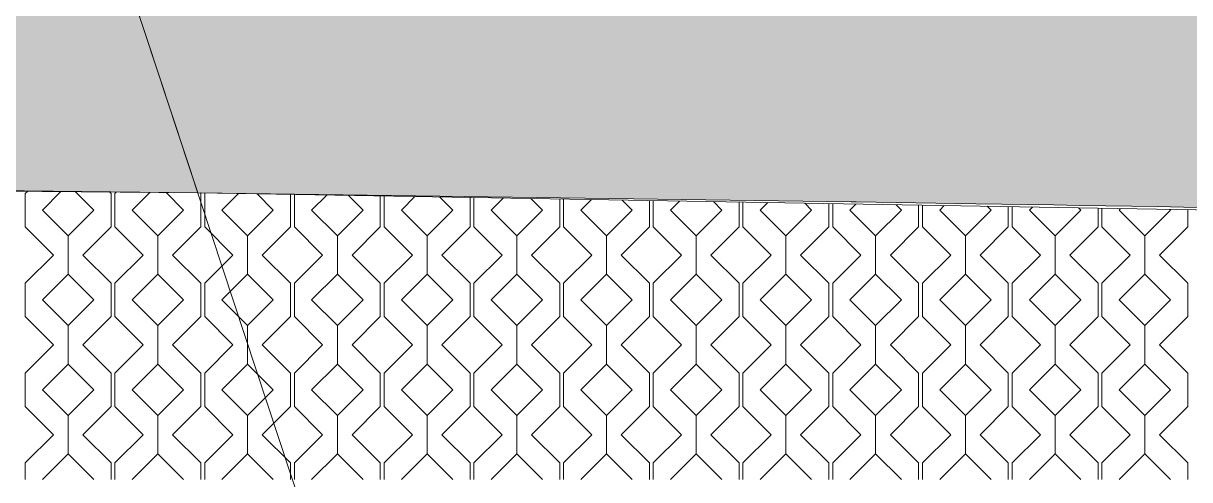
# Model space of a CAD drawing. Header units: millimetres. Extents: x -20794 to 71174, y -103753 to 30644.
# Drawn here: x -2167 to 2167, y 18333 to 20026 of the extents above; entities that cross this region are included whole.
import ezdxf

# ---------------------------------------------------------------- set-up
doc = ezdxf.new("R2010")
doc.units = ezdxf.units.MM
doc.header["$MEASUREMENT"] = 0
doc.layers.add('Местность - Рельеф', color=7, linetype='Continuous')
doc.layers.add('Местность - Рельеф_Ном._пера__1', color=7, linetype='Continuous', lineweight=13)
doc.layers.add('Местность - Рельеф_Ном._пера__101', color=252, linetype='Continuous', lineweight=5)
doc.layers.add('Местность - Рельеф_Ном._пера__102', color=7, linetype='Continuous', lineweight=5, true_color=0xcccccc)

# ---------------------------------------------------------------- blocks, each defined once
blk = doc.blocks.new('*X1')
at = {"layer": 'Местность - Рельеф_Ном._пера__102', "color": 254, "linetype": 'Continuous', "lineweight": 5, "true_color": 0xcccccc}
for p, q in [((-2159.567, 19395.0585), (-2151.77128, 19402.854257)), ((-2159.567, 19395.0585), (-2159.567, 19333.314)), ((-2095.427, 19333.314165), (-2026.959959, 19401.781661)), ((-1972.56846, 19401.314235), (-1904.5682, 19333.314)), ((-1845.593526, 19400.223046), (-1840.429, 19395.0585)), ((-1840.429, 19395.0585), (-1840.429, 19333.314)), ((-1826.234, 19395.0585), (-1821.278436, 19400.014088)), ((-1826.234, 19395.0585), (-1826.234, 19333.314)), ((-1762.094, 19333.314165), (-1696.46711, 19398.941492)), ((-1636.346051, 19398.424827), (-1571.2352, 19333.314)), ((-1509.290044, 19397.252553), (-1507.096, 19395.0585)), ((-1507.096, 19395.0585), (-1507.096, 19333.314)), ((-1492.901, 19395.0585), (-1491.018726, 19396.940783)), ((-1492.901, 19395.0585), (-1492.901, 19333.314)), ((-1428.761, 19333.314165), (-1367.246754, 19394.828821)), ((-1298.23955, 19393.651328), (-1237.9022, 19333.314)), ((-1173.763, 19391.527343), (-1173.763, 19333.314)), ((-1159.568, 19391.285129), (-1159.568, 19333.314)), ((-1095.428, 19333.314165), (-1039.506065, 19389.236472)), ((-959.120038, 19387.864818), (-904.5692, 19333.314)), ((-840.43, 19385.83957), (-840.43, 19333.314)), ((-826.235, 19385.597356), (-826.235, 19333.314)), ((-762.095, 19333.314165), (-711.765377, 19383.644123)), ((-620.000527, 19382.078309), (-571.2362, 19333.314)), ((-507.097, 19380.151798), (-507.097, 19333.314)), ((-492.902, 19379.909584), (-492.902, 19333.314)), ((-428.762, 19333.314165), (-384.024689, 19378.051774)), ((-280.881015, 19376.291799), (-237.9032, 19333.314)), ((-173.764, 19374.464026), (-173.764, 19333.314)), ((-159.569, 19374.221812), (-159.569, 19333.314)), ((-95.429, 19333.314165), (-56.284, 19372.459425)), ((58.238497, 19370.50529), (95.4298, 19333.314)), ((-2159.567, 19333.314), (-2159.567, 19271.57)), ((-1999.998, 19237.885), (-2095.427, 19333.314)), ((-1904.5684, 19333.314), (-1999.998, 19237.885)), ((-1840.429, 19333.314), (-1840.429, 19271.57)), ((-1826.234, 19333.314), (-1826.234, 19271.57)), ((-1666.665, 19237.885), (-1762.094, 19333.314)), ((-1571.2354, 19333.314), (-1666.665, 19237.885)), ((-1507.096, 19333.314), (-1507.096, 19271.57)), ((-1492.901, 19333.314), (-1492.901, 19271.57)), ((-1333.332, 19237.885), (-1428.761, 19333.314)), ((-1237.9024, 19333.314), (-1333.332, 19237.885)), ((-1173.763, 19333.314), (-1173.763, 19271.57)), ((-1159.568, 19333.314), (-1159.568, 19271.57)), ((-999.999, 19237.885), (-1095.428, 19333.314)), ((-904.5694, 19333.314), (-999.999, 19237.885)), ((-840.43, 19333.314), (-840.43, 19271.57)), ((-826.235, 19333.314), (-826.235, 19271.57)), ((-666.666, 19237.885), (-762.095, 19333.314)), ((-571.2364, 19333.314), (-666.666, 19237.885)), ((-507.097, 19333.314), (-507.097, 19271.57)), ((-492.902, 19333.314), (-492.902, 19271.57)), ((-333.333, 19237.885), (-428.762, 19333.314)), ((-237.9034, 19333.314), (-333.333, 19237.885)), ((-173.764, 19333.314), (-173.764, 19271.57)), ((-159.569, 19333.314), (-159.569, 19271.57)), ((0, 19237.885), (-95.429, 19333.314)), ((95.4296, 19333.314), (0, 19237.885)), ((159.569, 19368.776254), (159.569, 19333.314)), ((159.569, 19333.314), (159.569, 19271.57)), ((173.764, 19368.53404), (173.764, 19333.314)), ((173.764, 19333.314), (173.764, 19271.57)), ((237.904, 19333.314165), (271.456688, 19366.867077)), ((333.333, 19237.885), (237.904, 19333.314)), ((428.7626, 19333.314), (333.333, 19237.885)), ((397.358008, 19364.71878), (428.7628, 19333.314)), ((492.902, 19363.088481), (492.902, 19333.314)), ((492.902, 19333.314), (492.902, 19271.57)), ((507.097, 19362.846267), (507.097, 19333.314)), ((507.097, 19333.314), (507.097, 19271.57)), ((571.237, 19333.314165), (599.197377, 19361.274728)), ((666.666, 19237.885), (571.237, 19333.314)), ((762.0956, 19333.314), (666.666, 19237.885)), ((736.47752, 19358.932271), (762.0958, 19333.314)), ((826.235, 19357.400709), (826.235, 19333.314)), ((826.235, 19333.314), (826.235, 19271.57)), ((840.43, 19357.158495), (840.43, 19333.314)), ((840.43, 19333.314), (840.43, 19271.57)), ((904.57, 19333.314165), (926.938065, 19355.682379)), ((999.999, 19237.885), (904.57, 19333.314)), ((1095.4286, 19333.314), (999.999, 19237.885)), ((1075.597031, 19353.145761), (1095.4288, 19333.314)), ((1159.568, 19351.712937), (1159.568, 19333.314)), ((1159.568, 19333.314), (1159.568, 19271.57)), ((1173.763, 19351.470723), (1173.763, 19333.314)), ((1173.763, 19333.314), (1173.763, 19271.57)), ((1237.903, 19333.314165), (1254.678754, 19350.09003)), ((1333.332, 19237.885), (1237.903, 19333.314)), ((1428.7616, 19333.314), (1333.332, 19237.885)), ((1414.716543, 19347.359252), (1428.7618, 19333.314)), ((1492.901, 19346.025165), (1492.901, 19333.314)), ((1492.901, 19333.314), (1492.901, 19271.57)), ((1507.096, 19345.782951), (1507.096, 19333.314)), ((1507.096, 19333.314), (1507.096, 19271.57)), ((1571.236, 19333.314165), (1582.419442, 19344.497681)), ((1666.665, 19237.885), (1571.236, 19333.314)), ((1762.0946, 19333.314), (1666.665, 19237.885)), ((1753.836054, 19341.572743), (1762.0948, 19333.314)), ((1826.234, 19340.337392), (1826.234, 19333.314)), ((1826.234, 19333.314), (1826.234, 19271.57)), ((1840.429, 19340.095178), (1840.429, 19333.314)), ((1840.429, 19333.314), (1840.429, 19271.57)), ((1904.569, 19333.314165), (1910.16013, 19338.905333)), ((1999.998, 19237.885), (1904.569, 19333.314)), ((2095.4276, 19333.314), (1999.998, 19237.885)), ((2092.955566, 19335.786233), (2095.4278, 19333.314)), ((2159.567, 19334.64962), (2159.567, 19333.314)), ((2159.567, 19333.314), (2159.567, 19271.57)), ((-2054.645, 19166.648), (-2159.567, 19271.57)), ((-1840.429, 19271.57), (-1945.3511, 19166.648)), ((-1721.312, 19166.648), (-1826.234, 19271.57)), ((-1507.096, 19271.57), (-1612.0181, 19166.648)), ((-1387.979, 19166.648), (-1492.901, 19271.57)), ((-1173.763, 19271.57), (-1278.6851, 19166.648)), ((-1054.646, 19166.648), (-1159.568, 19271.57)), ((-840.43, 19271.57), (-945.3521, 19166.648)), ((-721.313, 19166.648), (-826.235, 19271.57)), ((-507.097, 19271.57), (-612.0191, 19166.648)), ((-387.98, 19166.648), (-492.902, 19271.57)), ((-173.764, 19271.57), (-278.6861, 19166.648)), ((-54.647, 19166.648), (-159.569, 19271.57)), ((159.569, 19271.57), (54.6469, 19166.648)), ((278.686, 19166.648), (173.764, 19271.57)), ((492.902, 19271.57), (387.9799, 19166.648)), ((612.019, 19166.648), (507.097, 19271.57)), ((826.235, 19271.57), (721.3129, 19166.648)), ((945.352, 19166.648), (840.43, 19271.57)), ((1159.568, 19271.57), (1054.6459, 19166.648)), ((1278.685, 19166.648), (1173.763, 19271.57)), ((1492.901, 19271.57), (1387.9789, 19166.648)), ((1612.018, 19166.648), (1507.096, 19271.57)), ((1826.234, 19271.57), (1721.3119, 19166.648)), ((1945.351, 19166.648), (1840.429, 19271.57)), ((2159.567, 19271.57), (2054.6449, 19166.648)), ((-1999.998, 19095.4106), (-1999.998, 19237.885)), ((-1999.997835, 19237.885), (-1999.997835, 19095.4106)), ((-1666.665, 19095.4106), (-1666.665, 19237.885)), ((-1666.664835, 19237.885), (-1666.664835, 19095.4106)), ((-1333.332, 19095.4106), (-1333.332, 19237.885)), ((-1333.331835, 19237.885), (-1333.331835, 19095.4106)), ((-999.999, 19095.4106), (-999.999, 19237.885)), ((-999.998835, 19237.885), (-999.998835, 19095.4106)), ((-666.666, 19095.4106), (-666.666, 19237.885)), ((-666.665835, 19237.885), (-666.665835, 19095.4106)), ((-333.333, 19095.4106), (-333.333, 19237.885)), ((-333.332835, 19237.885), (-333.332835, 19095.4106)), ((0, 19095.4106), (0, 19237.885)), ((0.000165, 19237.885), (0.000165, 19095.4106)), ((333.333, 19095.4106), (333.333, 19237.885)), ((333.333165, 19237.885), (333.333165, 19095.4106)), ((666.666, 19095.4106), (666.666, 19237.885)), ((666.666165, 19237.885), (666.666165, 19095.4106)), ((999.999, 19095.4106), (999.999, 19237.885)), ((999.999165, 19237.885), (999.999165, 19095.4106)), ((1333.332, 19095.4106), (1333.332, 19237.885)), ((1333.332165, 19237.885), (1333.332165, 19095.4106)), ((1666.665, 19095.4106), (1666.665, 19237.885)), ((1666.665165, 19237.885), (1666.665165, 19095.4106)), ((1999.998, 19095.4106), (1999.998, 19237.885)), ((1999.998165, 19237.885), (1999.998165, 19095.4106)), ((-2159.567, 19061.7255), (-2054.645, 19166.648)), ((-1945.3511, 19166.648), (-1840.429, 19061.7255)), ((-1826.234, 19061.7255), (-1721.312, 19166.648)), ((-1612.0181, 19166.648), (-1507.096, 19061.7255)), ((-1492.901, 19061.7255), (-1387.979, 19166.648)), ((-1278.6851, 19166.648), (-1173.763, 19061.7255)), ((-1159.568, 19061.7255), (-1054.646, 19166.648)), ((-945.3521, 19166.648), (-840.43, 19061.7255)), ((-826.235, 19061.7255), (-721.313, 19166.648)), ((-612.0191, 19166.648), (-507.097, 19061.7255)), ((-492.902, 19061.7255), (-387.98, 19166.648)), ((-278.6861, 19166.648), (-173.764, 19061.7255)), ((-159.569, 19061.7255), (-54.647, 19166.648)), ((54.6469, 19166.648), (159.569, 19061.7255)), ((173.764, 19061.7255), (278.686, 19166.648)), ((387.9799, 19166.648), (492.902, 19061.7255)), ((507.097, 19061.7255), (612.019, 19166.648)), ((721.3129, 19166.648), (826.235, 19061.7255)), ((840.43, 19061.7255), (945.352, 19166.648)), ((1054.6459, 19166.648), (1159.568, 19061.7255)), ((1173.763, 19061.7255), (1278.685, 19166.648)), ((1387.9789, 19166.648), (1492.901, 19061.7255)), ((1507.096, 19061.7255), (1612.018, 19166.648)), ((1721.3119, 19166.648), (1826.234, 19061.7255)), ((1840.429, 19061.7255), (1945.351, 19166.648)), ((2054.6449, 19166.648), (2159.567, 19061.7255)), ((-2095.427, 18999.981165), (-1999.998, 19095.4108)), ((-1999.997835, 19095.4106), (-1904.5682, 18999.981)), ((-1762.094, 18999.981165), (-1666.665, 19095.4108)), ((-1666.664835, 19095.4106), (-1571.2352, 18999.981)), ((-1428.761, 18999.981165), (-1333.332, 19095.4108)), ((-1333.331835, 19095.4106), (-1237.9022, 18999.981)), ((-1095.428, 18999.981165), (-999.999, 19095.4108)), ((-999.998835, 19095.4106), (-904.5692, 18999.981)), ((-762.095, 18999.981165), (-666.666, 19095.4108)), ((-666.665835, 19095.4106), (-571.2362, 18999.981)), ((-428.762, 18999.981165), (-333.333, 19095.4108)), ((-333.332835, 19095.4106), (-237.9032, 18999.981)), ((-95.429, 18999.981165), (0, 19095.4108)), ((0.000165, 19095.4106), (95.4298, 18999.981)), ((237.904, 18999.981165), (333.333, 19095.4108)), ((333.333165, 19095.4106), (428.7628, 18999.981)), ((571.237, 18999.981165), (666.666, 19095.4108)), ((666.666165, 19095.4106), (762.0958, 18999.981)), ((904.57, 18999.981165), (999.999, 19095.4108)), ((999.999165, 19095.4106), (1095.4288, 18999.981)), ((1237.903, 18999.981165), (1333.332, 19095.4108)), ((1333.332165, 19095.4106), (1428.7618, 18999.981)), ((1571.236, 18999.981165), (1666.665, 19095.4108)), ((1666.665165, 19095.4106), (1762.0948, 18999.981)), ((1904.569, 18999.981165), (1999.998, 19095.4108)), ((1999.998165, 19095.4106), (2095.4278, 18999.981)), ((-2159.567, 19061.7255), (-2159.567, 18999.981)), ((-1840.429, 19061.7255), (-1840.429, 18999.981)), ((-1826.234, 19061.7255), (-1826.234, 18999.981)), ((-1507.096, 19061.7255), (-1507.096, 18999.981)), ((-1492.901, 19061.7255), (-1492.901, 18999.981)), ((-1173.763, 19061.7255), (-1173.763, 18999.981)), ((-1159.568, 19061.7255), (-1159.568, 18999.981)), ((-840.43, 19061.7255), (-840.43, 18999.981)), ((-826.235, 19061.7255), (-826.235, 18999.981)), ((-507.097, 19061.7255), (-507.097, 18999.981)), ((-492.902, 19061.7255), (-492.902, 18999.981)), ((-173.764, 19061.7255), (-173.764, 18999.981)), ((-159.569, 19061.7255), (-159.569, 18999.981)), ((159.569, 19061.7255), (159.569, 18999.981)), ((173.764, 19061.7255), (173.764, 18999.981)), ((492.902, 19061.7255), (492.902, 18999.981)), ((507.097, 19061.7255), (507.097, 18999.981)), ((826.235, 19061.7255), (826.235, 18999.981)), ((840.43, 19061.7255), (840.43, 18999.981)), ((1159.568, 19061.7255), (1159.568, 18999.981)), ((1173.763, 19061.7255), (1173.763, 18999.981)), ((1492.901, 19061.7255), (1492.901, 18999.981)), ((1507.096, 19061.7255), (1507.096, 18999.981)), ((1826.234, 19061.7255), (1826.234, 18999.981)), ((1840.429, 19061.7255), (1840.429, 18999.981)), ((2159.567, 19061.7255), (2159.567, 18999.981)), ((-2159.567, 18999.981), (-2159.567, 18938.237)), ((-1999.998, 18904.552), (-2095.427, 18999.981)), ((-1904.5684, 18999.981), (-1999.998, 18904.552)), ((-1840.429, 18999.981), (-1840.429, 18938.237)), ((-1826.234, 18999.981), (-1826.234, 18938.237)), ((-1666.665, 18904.552), (-1762.094, 18999.981)), ((-1571.2354, 18999.981), (-1666.665, 18904.552)), ((-1507.096, 18999.981), (-1507.096, 18938.237)), ((-1492.901, 18999.981), (-1492.901, 18938.237)), ((-1333.332, 18904.552), (-1428.761, 18999.981)), ((-1237.9024, 18999.981), (-1333.332, 18904.552)), ((-1173.763, 18999.981), (-1173.763, 18938.237)), ((-1159.568, 18999.981), (-1159.568, 18938.237)), ((-999.999, 18904.552), (-1095.428, 18999.981)), ((-904.5694, 18999.981), (-999.999, 18904.552)), ((-840.43, 18999.981), (-840.43, 18938.237)), ((-826.235, 18999.981), (-826.235, 18938.237)), ((-666.666, 18904.552), (-762.095, 18999.981)), ((-571.2364, 18999.981), (-666.666, 18904.552)), ((-507.097, 18999.981), (-507.097, 18938.237)), ((-492.902, 18999.981), (-492.902, 18938.237)), ((-333.333, 18904.552), (-428.762, 18999.981)), ((-237.9034, 18999.981), (-333.333, 18904.552)), ((-173.764, 18999.981), (-173.764, 18938.237)), ((-159.569, 18999.981), (-159.569, 18938.237)), ((0, 18904.552), (-95.429, 18999.981)), ((95.4296, 18999.981), (0, 18904.552)), ((159.569, 18999.981), (159.569, 18938.237)), ((173.764, 18999.981), (173.764, 18938.237)), ((333.333, 18904.552), (237.904, 18999.981)), ((428.7626, 18999.981), (333.333, 18904.552)), ((492.902, 18999.981), (492.902, 18938.237)), ((507.097, 18999.981), (507.097, 18938.237)), ((666.666, 18904.552), (571.237, 18999.981)), ((762.0956, 18999.981), (666.666, 18904.552)), ((826.235, 18999.981), (826.235, 18938.237)), ((840.43, 18999.981), (840.43, 18938.237)), ((999.999, 18904.552), (904.57, 18999.981)), ((1095.4286, 18999.981), (999.999, 18904.552)), ((1159.568, 18999.981), (1159.568, 18938.237)), ((1173.763, 18999.981), (1173.763, 18938.237)), ((1333.332, 18904.552), (1237.903, 18999.981)), ((1428.7616, 18999.981), (1333.332, 18904.552)), ((1492.901, 18999.981), (1492.901, 18938.237)), ((1507.096, 18999.981), (1507.096, 18938.237)), ((1666.665, 18904.552), (1571.236, 18999.981)), ((1762.0946, 18999.981), (1666.665, 18904.552)), ((1826.234, 18999.981), (1826.234, 18938.237)), ((1840.429, 18999.981), (1840.429, 18938.237)), ((1999.998, 18904.552), (1904.569, 18999.981)), ((2095.4276, 18999.981), (1999.998, 18904.552)), ((2159.567, 18999.981), (2159.567, 18938.237)), ((-2054.645, 18833.315), (-2159.567, 18938.237)), ((-1840.429, 18938.237), (-1945.3511, 18833.315)), ((-1721.312, 18833.315), (-1826.234, 18938.237)), ((-1507.096, 18938.237), (-1612.0181, 18833.315)), ((-1387.979, 18833.315), (-1492.901, 18938.237)), ((-1173.763, 18938.237), (-1278.6851, 18833.315)), ((-1054.646, 18833.315), (-1159.568, 18938.237)), ((-840.43, 18938.237), (-945.3521, 18833.315)), ((-721.313, 18833.315), (-826.235, 18938.237)), ((-507.097, 18938.237), (-612.0191, 18833.315)), ((-387.98, 18833.315), (-492.902, 18938.237)), ((-173.764, 18938.237), (-278.6861, 18833.315)), ((-54.647, 18833.315), (-159.569, 18938.237)), ((159.569, 18938.237), (54.6469, 18833.315)), ((278.686, 18833.315), (173.764, 18938.237)), ((492.902, 18938.237), (387.9799, 18833.315)), ((612.019, 18833.315), (507.097, 18938.237)), ((826.235, 18938.237), (721.3129, 18833.315)), ((945.352, 18833.315), (840.43, 18938.237)), ((1159.568, 18938.237), (1054.6459, 18833.315)), ((1278.685, 18833.315), (1173.763, 18938.237)), ((1492.901, 18938.237), (1387.9789, 18833.315)), ((1612.018, 18833.315), (1507.096, 18938.237)), ((1826.234, 18938.237), (1721.3119, 18833.315)), ((1945.351, 18833.315), (1840.429, 18938.237)), ((2159.567, 18938.237), (2054.6449, 18833.315)), ((-1999.998, 18762.0776), (-1999.998, 18904.552)), ((-1999.997835, 18904.552), (-1999.997835, 18762.0776)), ((-1666.665, 18762.0776), (-1666.665, 18904.552)), ((-1666.664835, 18904.552), (-1666.664835, 18762.0776)), ((-1333.332, 18762.0776), (-1333.332, 18904.552)), ((-1333.331835, 18904.552), (-1333.331835, 18762.0776)), ((-999.999, 18762.0776), (-999.999, 18904.552)), ((-999.998835, 18904.552), (-999.998835, 18762.0776)), ((-666.666, 18762.0776), (-666.666, 18904.552)), ((-666.665835, 18904.552), (-666.665835, 18762.0776)), ((-333.333, 18762.0776), (-333.333, 18904.552)), ((-333.332835, 18904.552), (-333.332835, 18762.0776)), ((0, 18762.0776), (0, 18904.552)), ((0.000165, 18904.552), (0.000165, 18762.0776)), ((333.333, 18762.0776), (333.333, 18904.552)), ((333.333165, 18904.552), (333.333165, 18762.0776)), ((666.666, 18762.0776), (666.666, 18904.552)), ((666.666165, 18904.552), (666.666165, 18762.0776)), ((999.999, 18762.0776), (999.999, 18904.552)), ((999.999165, 18904.552), (999.999165, 18762.0776)), ((1333.332, 18762.0776), (1333.332, 18904.552)), ((1333.332165, 18904.552), (1333.332165, 18762.0776)), ((1666.665, 18762.0776), (1666.665, 18904.552)), ((1666.665165, 18904.552), (1666.665165, 18762.0776)), ((1999.998, 18762.0776), (1999.998, 18904.552)), ((1999.998165, 18904.552), (1999.998165, 18762.0776)), ((-2159.567, 18728.3925), (-2054.645, 18833.315)), ((-1945.3511, 18833.315), (-1840.429, 18728.3925)), ((-1826.234, 18728.3925), (-1721.312, 18833.315)), ((-1612.0181, 18833.315), (-1507.096, 18728.3925)), ((-1492.901, 18728.3925), (-1387.979, 18833.315)), ((-1278.6851, 18833.315), (-1173.763, 18728.3925)), ((-1159.568, 18728.3925), (-1054.646, 18833.315)), ((-945.3521, 18833.315), (-840.43, 18728.3925)), ((-826.235, 18728.3925), (-721.313, 18833.315)), ((-612.0191, 18833.315), (-507.097, 18728.3925)), ((-492.902, 18728.3925), (-387.98, 18833.315)), ((-278.6861, 18833.315), (-173.764, 18728.3925)), ((-159.569, 18728.3925), (-54.647, 18833.315)), ((54.6469, 18833.315), (159.569, 18728.3925)), ((173.764, 18728.3925), (278.686, 18833.315)), ((387.9799, 18833.315), (492.902, 18728.3925)), ((507.097, 18728.3925), (612.019, 18833.315)), ((721.3129, 18833.315), (826.235, 18728.3925)), ((840.43, 18728.3925), (945.352, 18833.315)), ((1054.6459, 18833.315), (1159.568, 18728.3925)), ((1173.763, 18728.3925), (1278.685, 18833.315)), ((1387.9789, 18833.315), (1492.901, 18728.3925)), ((1507.096, 18728.3925), (1612.018, 18833.315)), ((1721.3119, 18833.315), (1826.234, 18728.3925)), ((1840.429, 18728.3925), (1945.351, 18833.315)), ((2054.6449, 18833.315), (2159.567, 18728.3925)), ((-2159.567, 18728.3925), (-2159.567, 18666.648)), ((-2095.427, 18666.648165), (-1999.998, 18762.0778)), ((-1999.997835, 18762.0776), (-1904.5682, 18666.648)), ((-1840.429, 18728.3925), (-1840.429, 18666.648)), ((-1826.234, 18728.3925), (-1826.234, 18666.648)), ((-1762.094, 18666.648165), (-1666.665, 18762.0778)), ((-1666.664835, 18762.0776), (-1571.2352, 18666.648)), ((-1507.096, 18728.3925), (-1507.096, 18666.648)), ((-1492.901, 18728.3925), (-1492.901, 18666.648)), ((-1428.761, 18666.648165), (-1333.332, 18762.0778)), ((-1333.331835, 18762.0776), (-1237.9022, 18666.648)), ((-1173.763, 18728.3925), (-1173.763, 18666.648)), ((-1159.568, 18728.3925), (-1159.568, 18666.648)), ((-1095.428, 18666.648165), (-999.999, 18762.0778)), ((-999.998835, 18762.0776), (-904.5692, 18666.648)), ((-840.43, 18728.3925), (-840.43, 18666.648)), ((-826.235, 18728.3925), (-826.235, 18666.648)), ((-762.095, 18666.648165), (-666.666, 18762.0778)), ((-666.665835, 18762.0776), (-571.2362, 18666.648)), ((-507.097, 18728.3925), (-507.097, 18666.648)), ((-492.902, 18728.3925), (-492.902, 18666.648)), ((-428.762, 18666.648165), (-333.333, 18762.0778)), ((-333.332835, 18762.0776), (-237.9032, 18666.648)), ((-173.764, 18728.3925), (-173.764, 18666.648)), ((-159.569, 18728.3925), (-159.569, 18666.648)), ((-95.429, 18666.648165), (0, 18762.0778)), ((0.000165, 18762.0776), (95.4298, 18666.648)), ((159.569, 18728.3925), (159.569, 18666.648)), ((173.764, 18728.3925), (173.764, 18666.648)), ((237.904, 18666.648165), (333.333, 18762.0778)), ((333.333165, 18762.0776), (428.7628, 18666.648)), ((492.902, 18728.3925), (492.902, 18666.648)), ((507.097, 18728.3925), (507.097, 18666.648)), ((571.237, 18666.648165), (666.666, 18762.0778)), ((666.666165, 18762.0776), (762.0958, 18666.648)), ((826.235, 18728.3925), (826.235, 18666.648)), ((840.43, 18728.3925), (840.43, 18666.648)), ((904.57, 18666.648165), (999.999, 18762.0778)), ((999.999165, 18762.0776), (1095.4288, 18666.648)), ((1159.568, 18728.3925), (1159.568, 18666.648)), ((1173.763, 18728.3925), (1173.763, 18666.648)), ((1237.903, 18666.648165), (1333.332, 18762.0778)), ((1333.332165, 18762.0776), (1428.7618, 18666.648)), ((1492.901, 18728.3925), (1492.901, 18666.648)), ((1507.096, 18728.3925), (1507.096, 18666.648)), ((1571.236, 18666.648165), (1666.665, 18762.0778)), ((1666.665165, 18762.0776), (1762.0948, 18666.648)), ((1826.234, 18728.3925), (1826.234, 18666.648)), ((1840.429, 18728.3925), (1840.429, 18666.648)), ((1904.569, 18666.648165), (1999.998, 18762.0778)), ((1999.998165, 18762.0776), (2095.4278, 18666.648)), ((2159.567, 18728.3925), (2159.567, 18666.648)), ((-2159.567, 18666.648), (-2159.567, 18604.904)), ((-1999.998, 18571.219), (-2095.427, 18666.648)), ((-1904.5684, 18666.648), (-1999.998, 18571.219)), ((-1840.429, 18666.648), (-1840.429, 18604.904)), ((-1826.234, 18666.648), (-1826.234, 18604.904)), ((-1666.665, 18571.219), (-1762.094, 18666.648)), ((-1571.2354, 18666.648), (-1666.665, 18571.219)), ((-1507.096, 18666.648), (-1507.096, 18604.904)), ((-1492.901, 18666.648), (-1492.901, 18604.904)), ((-1333.332, 18571.219), (-1428.761, 18666.648)), ((-1237.9024, 18666.648), (-1333.332, 18571.219)), ((-1173.763, 18666.648), (-1173.763, 18604.904)), ((-1159.568, 18666.648), (-1159.568, 18604.904)), ((-999.999, 18571.219), (-1095.428, 18666.648)), ((-904.5694, 18666.648), (-999.999, 18571.219)), ((-840.43, 18666.648), (-840.43, 18604.904)), ((-826.235, 18666.648), (-826.235, 18604.904)), ((-666.666, 18571.219), (-762.095, 18666.648)), ((-571.2364, 18666.648), (-666.666, 18571.219)), ((-507.097, 18666.648), (-507.097, 18604.904)), ((-492.902, 18666.648), (-492.902, 18604.904)), ((-333.333, 18571.219), (-428.762, 18666.648)), ((-237.9034, 18666.648), (-333.333, 18571.219)), ((-173.764, 18666.648), (-173.764, 18604.904)), ((-159.569, 18666.648), (-159.569, 18604.904)), ((0, 18571.219), (-95.429, 18666.648)), ((95.4296, 18666.648), (0, 18571.219)), ((159.569, 18666.648), (159.569, 18604.904)), ((173.764, 18666.648), (173.764, 18604.904)), ((333.333, 18571.219), (237.904, 18666.648)), ((428.7626, 18666.648), (333.333, 18571.219)), ((492.902, 18666.648), (492.902, 18604.904)), ((507.097, 18666.648), (507.097, 18604.904)), ((666.666, 18571.219), (571.237, 18666.648)), ((762.0956, 18666.648), (666.666, 18571.219)), ((826.235, 18666.648), (826.235, 18604.904)), ((840.43, 18666.648), (840.43, 18604.904)), ((999.999, 18571.219), (904.57, 18666.648)), ((1095.4286, 18666.648), (999.999, 18571.219)), ((1159.568, 18666.648), (1159.568, 18604.904)), ((1173.763, 18666.648), (1173.763, 18604.904)), ((1333.332, 18571.219), (1237.903, 18666.648)), ((1428.7616, 18666.648), (1333.332, 18571.219)), ((1492.901, 18666.648), (1492.901, 18604.904)), ((1507.096, 18666.648), (1507.096, 18604.904)), ((1666.665, 18571.219), (1571.236, 18666.648)), ((1762.0946, 18666.648), (1666.665, 18571.219)), ((1826.234, 18666.648), (1826.234, 18604.904)), ((1840.429, 18666.648), (1840.429, 18604.904)), ((1999.998, 18571.219), (1904.569, 18666.648)), ((2095.4276, 18666.648), (1999.998, 18571.219)), ((2159.567, 18666.648), (2159.567, 18604.904)), ((-2054.645, 18499.982), (-2159.567, 18604.904)), ((-1840.429, 18604.904), (-1945.3511, 18499.982)), ((-1721.312, 18499.982), (-1826.234, 18604.904)), ((-1507.096, 18604.904), (-1612.0181, 18499.982)), ((-1387.979, 18499.982), (-1492.901, 18604.904)), ((-1173.763, 18604.904), (-1278.6851, 18499.982)), ((-1054.646, 18499.982), (-1159.568, 18604.904)), ((-840.43, 18604.904), (-945.3521, 18499.982)), ((-721.313, 18499.982), (-826.235, 18604.904)), ((-507.097, 18604.904), (-612.0191, 18499.982)), ((-387.98, 18499.982), (-492.902, 18604.904)), ((-173.764, 18604.904), (-278.6861, 18499.982)), ((-54.647, 18499.982), (-159.569, 18604.904)), ((159.569, 18604.904), (54.6469, 18499.982)), ((278.686, 18499.982), (173.764, 18604.904)), ((492.902, 18604.904), (387.9799, 18499.982)), ((612.019, 18499.982), (507.097, 18604.904)), ((826.235, 18604.904), (721.3129, 18499.982)), ((945.352, 18499.982), (840.43, 18604.904)), ((1159.568, 18604.904), (1054.6459, 18499.982)), ((1278.685, 18499.982), (1173.763, 18604.904)), ((1492.901, 18604.904), (1387.9789, 18499.982)), ((1612.018, 18499.982), (1507.096, 18604.904)), ((1826.234, 18604.904), (1721.3119, 18499.982)), ((1945.351, 18499.982), (1840.429, 18604.904)), ((2159.567, 18604.904), (2054.6449, 18499.982)), ((-1999.998, 18428.7446), (-1999.998, 18571.219)), ((-1999.997835, 18571.219), (-1999.997835, 18428.7446)), ((-1666.665, 18428.7446), (-1666.665, 18571.219)), ((-1666.664835, 18571.219), (-1666.664835, 18428.7446)), ((-1333.332, 18428.7446), (-1333.332, 18571.219)), ((-1333.331835, 18571.219), (-1333.331835, 18428.7446)), ((-999.999, 18428.7446), (-999.999, 18571.219)), ((-999.998835, 18571.219), (-999.998835, 18428.7446)), ((-666.666, 18428.7446), (-666.666, 18571.219)), ((-666.665835, 18571.219), (-666.665835, 18428.7446)), ((-333.333, 18428.7446), (-333.333, 18571.219)), ((-333.332835, 18571.219), (-333.332835, 18428.7446)), ((0, 18428.7446), (0, 18571.219)), ((0.000165, 18571.219), (0.000165, 18428.7446)), ((333.333, 18428.7446), (333.333, 18571.219)), ((333.333165, 18571.219), (333.333165, 18428.7446)), ((666.666, 18428.7446), (666.666, 18571.219)), ((666.666165, 18571.219), (666.666165, 18428.7446)), ((999.999, 18428.7446), (999.999, 18571.219)), ((999.999165, 18571.219), (999.999165, 18428.7446)), ((1333.332, 18428.7446), (1333.332, 18571.219)), ((1333.332165, 18571.219), (1333.332165, 18428.7446)), ((1666.665, 18428.7446), (1666.665, 18571.219)), ((1666.665165, 18571.219), (1666.665165, 18428.7446)), ((1999.998, 18428.7446), (1999.998, 18571.219)), ((1999.998165, 18571.219), (1999.998165, 18428.7446)), ((-2159.567, 18395.0595), (-2054.645, 18499.982)), ((-1945.3511, 18499.982), (-1840.429, 18395.0595)), ((-1826.234, 18395.0595), (-1721.312, 18499.982)), ((-1612.0181, 18499.982), (-1507.096, 18395.0595)), ((-1492.901, 18395.0595), (-1387.979, 18499.982)), ((-1278.6851, 18499.982), (-1173.763, 18395.0595)), ((-1159.568, 18395.0595), (-1054.646, 18499.982)), ((-945.3521, 18499.982), (-840.43, 18395.0595)), ((-826.235, 18395.0595), (-721.313, 18499.982)), ((-612.0191, 18499.982), (-507.097, 18395.0595)), ((-492.902, 18395.0595), (-387.98, 18499.982)), ((-278.6861, 18499.982), (-173.764, 18395.0595)), ((-159.569, 18395.0595), (-54.647, 18499.982)), ((54.6469, 18499.982), (159.569, 18395.0595)), ((173.764, 18395.0595), (278.686, 18499.982)), ((387.9799, 18499.982), (492.902, 18395.0595)), ((507.097, 18395.0595), (612.019, 18499.982)), ((721.3129, 18499.982), (826.235, 18395.0595)), ((840.43, 18395.0595), (945.352, 18499.982)), ((1054.6459, 18499.982), (1159.568, 18395.0595)), ((1173.763, 18395.0595), (1278.685, 18499.982)), ((1387.9789, 18499.982), (1492.901, 18395.0595)), ((1507.096, 18395.0595), (1612.018, 18499.982)), ((1721.3119, 18499.982), (1826.234, 18395.0595)), ((1840.429, 18395.0595), (1945.351, 18499.982)), ((2054.6449, 18499.982), (2159.567, 18395.0595)), ((-2095.427, 18333.315165), (-1999.998, 18428.7448)), ((-1999.997835, 18428.7446), (-1904.5682, 18333.315)), ((-1762.094, 18333.315165), (-1666.665, 18428.7448)), ((-1666.664835, 18428.7446), (-1571.2352, 18333.315)), ((-1428.761, 18333.315165), (-1333.332, 18428.7448)), ((-1333.331835, 18428.7446), (-1237.9022, 18333.315)), ((-1095.428, 18333.315165), (-999.999, 18428.7448)), ((-999.998835, 18428.7446), (-904.5692, 18333.315)), ((-762.095, 18333.315165), (-666.666, 18428.7448)), ((-666.665835, 18428.7446), (-571.2362, 18333.315)), ((-428.762, 18333.315165), (-333.333, 18428.7448)), ((-333.332835, 18428.7446), (-237.9032, 18333.315)), ((-95.429, 18333.315165), (0, 18428.7448)), ((0.000165, 18428.7446), (95.4298, 18333.315)), ((237.904, 18333.315165), (333.333, 18428.7448)), ((333.333165, 18428.7446), (428.7628, 18333.315)), ((571.237, 18333.315165), (666.666, 18428.7448)), ((666.666165, 18428.7446), (762.0958, 18333.315)), ((904.57, 18333.315165), (999.999, 18428.7448)), ((999.999165, 18428.7446), (1095.4288, 18333.315)), ((1237.903, 18333.315165), (1333.332, 18428.7448)), ((1333.332165, 18428.7446), (1428.7618, 18333.315)), ((1571.236, 18333.315165), (1666.665, 18428.7448)), ((1666.665165, 18428.7446), (1762.0948, 18333.315)), ((1904.569, 18333.315165), (1999.998, 18428.7448)), ((1999.998165, 18428.7446), (2095.4278, 18333.315)), ((-2159.567, 18395.0595), (-2159.567, 18333.315)), ((-1840.429, 18395.0595), (-1840.429, 18333.315)), ((-1826.234, 18395.0595), (-1826.234, 18333.315)), ((-1507.096, 18395.0595), (-1507.096, 18333.315)), ((-1492.901, 18395.0595), (-1492.901, 18333.315)), ((-1173.763, 18395.0595), (-1173.763, 18333.315)), ((-1159.568, 18395.0595), (-1159.568, 18333.315)), ((-840.43, 18395.0595), (-840.43, 18333.315)), ((-826.235, 18395.0595), (-826.235, 18333.315)), ((-507.097, 18395.0595), (-507.097, 18333.315)), ((-492.902, 18395.0595), (-492.902, 18333.315)), ((-173.764, 18395.0595), (-173.764, 18333.315)), ((-159.569, 18395.0595), (-159.569, 18333.315)), ((159.569, 18395.0595), (159.569, 18333.315)), ((173.764, 18395.0595), (173.764, 18333.315)), ((492.902, 18395.0595), (492.902, 18333.315)), ((507.097, 18395.0595), (507.097, 18333.315)), ((826.235, 18395.0595), (826.235, 18333.315)), ((840.43, 18395.0595), (840.43, 18333.315)), ((1159.568, 18395.0595), (1159.568, 18333.315)), ((1173.763, 18395.0595), (1173.763, 18333.315)), ((1492.901, 18395.0595), (1492.901, 18333.315)), ((1507.096, 18395.0595), (1507.096, 18333.315)), ((1826.234, 18395.0595), (1826.234, 18333.315)), ((1840.429, 18395.0595), (1840.429, 18333.315)), ((2159.567, 18395.0595), (2159.567, 18333.315))]:
    blk.add_line(p, q, dxfattribs=at)

msp = doc.modelspace()

# ---------------------------------------------------------------- hatches: boundary and pattern name
at = {"layer": 'Местность - Рельеф_Ном._пера__101', "linetype": 'Continuous', "lineweight": 0, "true_color": 0xe4e4e4}
msp.add_hatch(color=254, dxfattribs=at).paths.add_polyline_path([(-14540.3, 24553), (-19951.1, 25023.8), (-19123.9, 19511.9), (-13812.6, 19489), (-13337.9, 19487.9), (-11201.1, 19480.6), (-9841.3, 19473.9), (-8975.3, 19468.8, -0.001019), (-4317, 19429.9), (-1518.8, 19397.4), (908.7, 19363.7), (927.6, 19363.4), (1372.1, 19356.7, -0.001351), (7547.5, 19245.1), (8108.8, 19233.3), (8149.7, 19232.4), (8201.6, 19231.3), (10633.1, 19176.9), (12066.2, 19142.3, 0.002305), (15791.2, 19046.7), (16108.1, 19040.1), (16492.5, 19032.5), (16868.9, 19025.4), (17007.1, 19022.9), (17355.4, 19016.8), (17535.5, 19013.7), (17670.6, 19011.5), (17829.6, 19008.9, 0.002963), (22620.1, 18960.5), (23344.1, 18958.2, -0.002663), (24435.3, 18964.2), (24687.9, 18963.9), (24781, 18963.7), (24956.4, 18963), (25007.9, 18962.7), (25182.1, 18961.6), (25269.4, 18960.9), (25473.8, 18959.1), (25645.5, 18957.3), (25775.1, 18955.7), (25836.1, 18954.9, -0.004662), (27745.6, 18911.3, -0.003874), (29331.7, 18848, -0.006518), (30543.2, 18760.2, -0.007574), (31947.6, 18618.6, -0.001726), (32266.9, 18580.4), (32306.4, 18575.5), (32457.2, 18557.3), (32623.2, 18537.8), (32711.7, 18527.7, 0.001077), (32898.2, 18507, 0.001171), (33101.1, 18485.4, 0.001246), (33317.1, 18463.4, 0.00131), (33544.3, 18441.5, 0.001358), (33779.8, 18420.1), (33898.5, 18409.7), (34055, 18396.6, 0.00219), (34435.3, 18367.1, 0.005838), (35450.4, 18304.8, -0.019026), (37569, 18178.9, 0.031811), (37766.8, 18159.6, 0.023383), (37912.9, 18161.6, 0.061207), (38030.2, 18186, 0.107082), (38130, 18245.9, 0.107403), (38189.8, 18337.9, 0.065103), (38215.3, 18446.7, 0.055906), (38208.1, 18669.8, -0.005362), (38173.3, 19054.7, -0.013282), (38122.5, 20010.5), (38122.4, 20014.2), (38122.3, 20016.2), (38122.2, 20019.8), (38121.2, 20050.8), (38120, 20084.8), (38118.9, 20116.8), (38112.1, 20305.5), (38104.9, 20492.6), (38102.9, 20540.8), (38102.4, 20553.9), (38102, 20563), (38101.7, 20570.2), (38101.7, 20571.4), (38094.6, 20738.9), (38092.1, 20794.7), (38082.4, 21007.5), (38072.3, 21212.5), (38071.4, 21231.1), (38071.2, 21234.2), (38061.3, 21425.1), (38051.4, 21605.7), (38044.1, 21733.3), (38041.4, 21779.4), (38039.9, 21804.7), (38039.7, 21808.3), (38033.5, 21913.3), (38033.3, 21916.4), (38026.6, 22025.6), (38026.4, 22028.9), (38016.6, 22192.1), (37953.7, 23257.1), (37939.4, 23500.9), (37932.5, 23620.1), (37925.1, 23747.5), (37918.6, 23860.6), (37907.3, 24056.5), (37899.3, 24195.9, -0.001403), (37632.2, 29087.9), (37623.7, 29251.8), (37615.9, 29402.7), (37608, 29556.6), (37604.2, 29630.6), (33970.3, 29693.6, -0.014248), (33736.3, 28895.6, -0.040068), (32840.3, 26739.1, -0.025708), (31908.1, 25158.7, -0.010271), (31720, 24879.1, -0.017765), (31368, 24414.4, -0.013631), (31076.1, 24075.5, -0.001199), (31049.5, 24046.5, -0.006116), (30911.9, 23900.3, -0.014268), (30691, 23700.6, -0.002906), (30644.6, 23661.4, -0.06445), (29513.8, 22942.4, -0.060359), (28320.7, 22551, -0.050381), (25956, 22301.9, -0.004911), (24525.6, 22294.1), (23426.4, 22288.2, 0.001125), (22129.5, 22275.8, -0.002577), (20235, 22265.5, -0.004583), (16865.4, 22295.4, -0.001213), (15973.9, 22313.7), (15914.7, 22315), (15554.6, 22323.7), (15162.1, 22334.1, -0.004795), (11638.4, 22464.2, -0.003918), (8761.4, 22620.6, -0.001159), (7170.1, 22727.9), (7144.3, 22729.7), (7011.6, 22739), (6943.5, 22743.8), (6727.4, 22759, -0.003064), (2523.1, 23083.5), (1558.7, 23165.3), (542.7, 23250.9), (-3094.9, 23560.6), (-3333.4, 23581.1), (-3542.9, 23599.1), (-6756.2, 23877.6), (-9042.3, 24075.8), (-12918.3, 24412.2), (-13192.2, 24436)])

# ---------------------------------------------------------------- linework, layer by layer
at = {"layer": 'Местность - Рельеф_Ном._пера__1', "color": 7, "linetype": 'Continuous', "lineweight": 13}
for p, q in [((-1878.5, 20486), (-890.9, 17497.1)), ((-1518.8, 19397.4), (-1878.5, 20486))]:
    msp.add_line(p, q, dxfattribs=at)
at = {"layer": 'Местность - Рельеф_Ном._пера__1', "color": 7, "linetype": 'Continuous', "lineweight": 13, "flags": 128}
msp.add_lwpolyline([(-8975.3, 19468.8, -0.001019), (-4317, 19429.9), (-1518.8, 19397.4), (908.7, 19363.7), (927.6, 19363.4), (1372.1, 19356.7, -0.001351), (7547.5, 19245.1), (8108.8, 19233.3), (8149.7, 19232.4), (8201.6, 19231.3), (10633.1, 19176.9), (12066.2, 19142.3, 0.002305), (15791.2, 19046.7), (16108.1, 19040.1), (16492.5, 19032.5), (16868.9, 19025.4), (17007.1, 19022.9), (17355.4, 19016.8), (17535.5, 19013.7), (17670.6, 19011.5), (17829.6, 19008.9, 0.002963), (22620.1, 18960.5)], format="xyb", dxfattribs=at)
msp.add_lwpolyline([(-11201.1, 19480.6), (-10280.5, 16777.1), (-8555.3, 10806.7), (-6432.9, 10898.4), (-2247.8, 10663.4), (-2362.6, 10919.8), (-2361.2, 11119.8), (21278.3, 11161.8), (21278.3, 12068.3), (24747.6, 12068.3), (24747.6, 11768.3), (31807.4, 11768.3), (31907.6, 14903.8), (32137.3, 18525.9), (31420.5, 18676.8), (31076.4, 18711.5), (29894.8, 18811.1), (28679.4, 18877), (24956.4, 18963), (17007.1, 19022.9), (8149.7, 19232.4), (-1518.8, 19397.4)], close=True, dxfattribs=at)

# ---------------------------------------------------------------- block references
at = {"layer": 'Местность - Рельеф', "color": 7, "lineweight": 13}
msp.add_blockref('*X1', (0, 0), dxfattribs=at)

doc.saveas('drawing.dxf')
